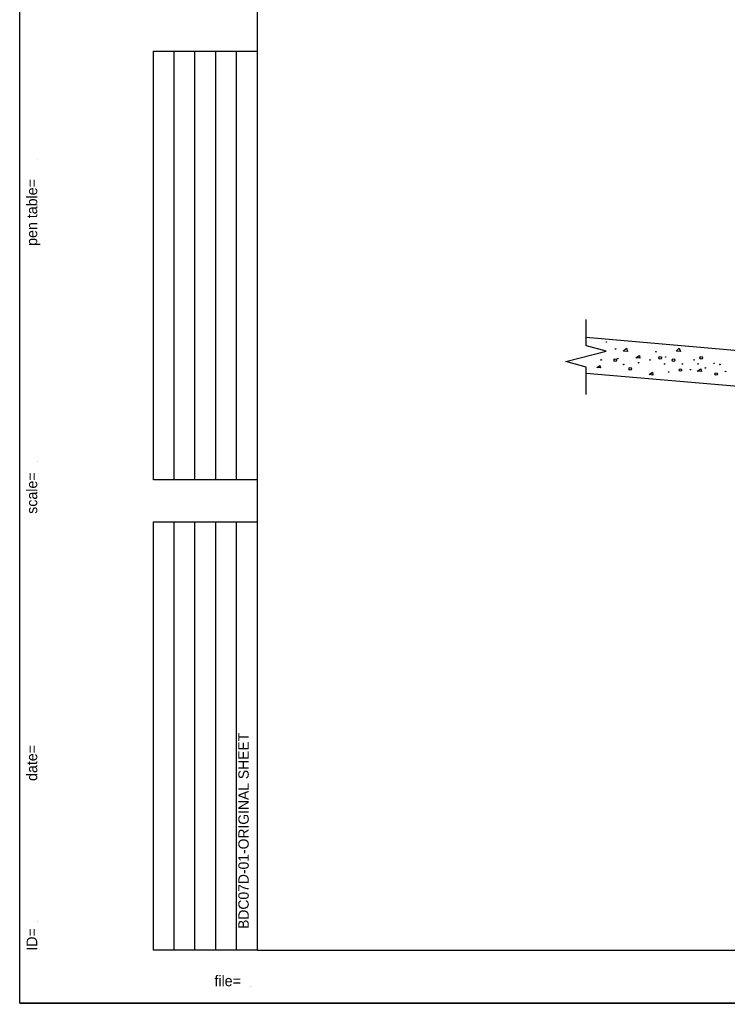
# Model space of a CAD drawing. Extents: x 528.2 to 531.15, y 154.43 to 156.26.
# Drawn here: x 528.195 to 528.751, y 154.427 to 155.199 of the extents above; entities that cross this region are included whole.
import ezdxf

# ---------------------------------------------------------------- set-up
doc = ezdxf.new("R2010")
doc.units = 0
for name, color, linetype in [('Level 1', 7, 'Continuous'), ('Level 3', 7, 'Continuous'), ('Level 41', 7, 'Continuous'), ('Level 5', 7, 'Continuous')]:
    doc.layers.add(name, color=color, linetype=linetype)

msp = doc.modelspace()

# ---------------------------------------------------------------- linework, layer by layer
at = {"layer": 'Level 1'}
for p, q in [((528.38189, 154.46883), (528.38189, 156.21883)), ((528.3002, 154.83793), (528.3002, 155.17454)), ((528.3002, 155.17454), (528.38189, 155.17454)), ((528.3166, 154.83793), (528.3166, 155.17454)), ((528.33268, 154.83793), (528.33268, 155.17454)), ((528.34908, 154.83793), (528.34908, 155.17454)), ((528.36549, 154.83793), (528.36549, 155.17454)), ((528.62402, 154.93077), (528.65551, 154.93898)), ((528.65551, 154.93898), (528.64009, 154.94324)), ((528.63976, 154.92651), (528.62402, 154.93077)), ((528.38189, 154.83793), (528.3002, 154.83793)), ((528.3002, 154.46883), (528.3002, 154.80512)), ((528.3002, 154.80512), (528.38189, 154.80512)), ((528.3166, 154.46883), (528.3166, 154.80512)), ((528.33268, 154.46883), (528.33268, 154.80512)), ((528.34908, 154.46883), (528.34908, 154.80512)), ((528.36549, 154.46883), (528.36549, 154.80512)), ((528.38189, 154.46883), (528.3002, 154.46883)), ((528.38189, 154.46883), (531.13189, 154.46883)), ((528.19521, 154.42717), (531.15354, 154.42717))]:
    msp.add_line(p, q, dxfattribs=at)
at = {"layer": 'Level 3'}
msp.add_line((528.63976, 154.92224), (528.63976, 154.92388), dxfattribs=at)
for points in [[(528.66896, 154.93898), (528.67159, 154.94127), (528.67224, 154.93865), (528.66929, 154.93898)], [(528.71063, 154.93898), (528.71293, 154.94127), (528.71391, 154.93865), (528.71096, 154.93898)], [(528.67881, 154.93373), (528.68176, 154.9357), (528.68209, 154.9334), (528.67913, 154.93373)], [(528.64829, 154.92618), (528.65059, 154.92782), (528.65125, 154.92585), (528.64862, 154.92618)], [(528.6893, 154.9206), (528.69193, 154.92257), (528.69226, 154.92028), (528.68963, 154.9206)]]:
    msp.add_lwpolyline(points, dxfattribs=at)
for centre, radius in [((528.6557, 154.94618), 0.00022), ((528.66294, 154.94076), 0.00022), ((528.6946, 154.93849), 0.00022), ((528.65162, 154.93215), 0.00022), ((528.66272, 154.93193), 0.00101), ((528.66474, 154.93306), 0.00022), ((528.68102, 154.9299), 0.00022), ((528.69007, 154.93215), 0.00022), ((528.698, 154.93374), 0.00101), ((528.70139, 154.92899), 0.00022), ((528.70229, 154.93442), 0.00022), ((528.70841, 154.93193), 0.00101), ((528.71541, 154.92899), 0.00022), ((528.72447, 154.93215), 0.00022), ((528.72763, 154.92899), 0.00022), ((528.7403, 154.92944), 0.00022), ((528.66927, 154.92854), 0.00022), ((528.67447, 154.92515), 0.00101), ((528.70455, 154.92265), 0.00022), ((528.71383, 154.92424), 0.00101), ((528.72175, 154.92446), 0.00022), ((528.73351, 154.92582), 0.00022), ((528.74188, 154.92107), 0.00101)]:
    msp.add_circle(centre, radius, dxfattribs=at)
at = {"layer": 'Level 41'}
msp.add_lwpolyline([(528.19521, 156.2605), (531.15354, 156.2605), (531.15354, 154.42717), (528.19521, 154.42717)], close=True, dxfattribs=at)
at = {"layer": 'Level 5'}
for p, q in [((528.63976, 154.94324), (528.63976, 154.96391)), ((528.92224, 154.92487), (528.63976, 154.9498)), ((528.63976, 154.90486), (528.63976, 154.92651)), ((528.83333, 154.90486), (528.63976, 154.92159))]:
    msp.add_line(p, q, dxfattribs=at)
msp.add_lwpolyline([(528.72703, 154.92323), (528.72999, 154.9252), (528.73031, 154.9229), (528.72736, 154.92323)], dxfattribs=at)
for centre, radius in [((528.73012, 154.93374), 0.00101), ((528.74482, 154.92854), 0.00022), ((528.74934, 154.9231), 0.00022)]:
    msp.add_circle(centre, radius, dxfattribs=at)

# ---------------------------------------------------------------- texts
at = {"layer": 'Level 1'}
for s, height, p in [('...................pentable..................', 0.0001201, (528.20899, 155.08825)), ('pen table=', 0.008333, (528.20899, 155.02165)), ('......scale......', 0.0001201, (528.20899, 154.85203)), ('scale=', 0.008333, (528.20899, 154.81135)), ('.......time......', 0.0001201, (528.20899, 154.63812)), ('BDC07D-01-ORIGINAL SHEET', 0.0081535, (528.375, 154.48556)), ('date=', 0.008333, (528.20899, 154.60171)), ('............who............', 0.0001201, (528.20899, 154.49081)), ('ID=', 0.008333, (528.20899, 154.4685))]:
    msp.add_text(s, height=height, rotation=90, dxfattribs=at).set_placement(p)
for s, height, p in [('file=', 0.008333, (528.3481, 154.44062)), ('...................bob..................', 0.0001201, (528.37566, 154.44062))]:
    msp.add_text(s, height=height, dxfattribs=at).set_placement(p)

doc.saveas('drawing.dxf')
